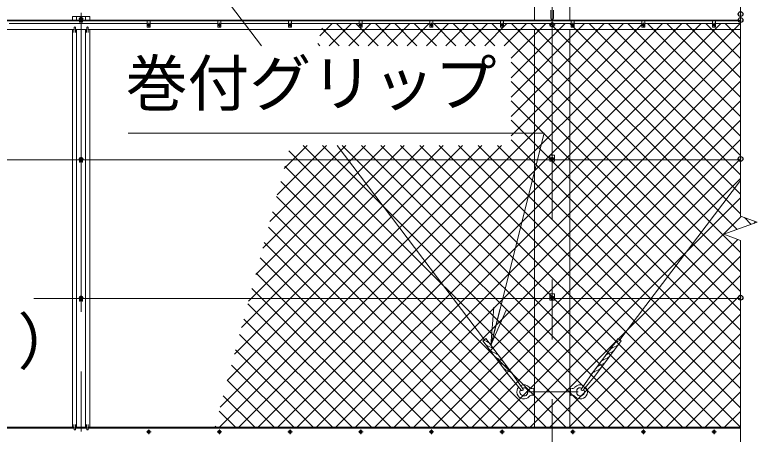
# Model space of a CAD drawing. Units: millimetres at full size; details may follow other scales. Extents: x -16800 to 16800, y -11880 to 11880.
# Drawn here: x -3951 to -800, y -1672 to 109 of the extents above; entities that cross this region are included whole.
import ezdxf
from ezdxf.enums import TextEntityAlignment as Align

# ---------------------------------------------------------------- set-up
doc = ezdxf.new("R2010")
doc.units = ezdxf.units.MM
doc.header["$LTSCALE"] = 40
doc.header["$PDMODE"] = 32
doc.header["$PDSIZE"] = 20
doc.linetypes.add('USER1', pattern=[50.8, 31.75, -6.35, 6.35, -6.35])
for name, color, linetype, lineweight in [('0-0_D-STR1', 1, 'Continuous', 18), ('0-1_D-BMK', 2, 'USER1', 13), ('0-2_D-STR3', 3, 'Continuous', 13), ('0-6_D-STR-DIM', 7, 'Continuous', 13), ('0-7_0', 7, 'Continuous', 18), ('0-9_D-STR-TXT', 7, 'Continuous', 13), ('0-A_D-STR2', 7, 'Continuous', 13)]:
    doc.layers.add(name, color=color, linetype=linetype, lineweight=lineweight)
doc.layers.add('0-8_Defpoints', color=253, linetype='Continuous')
doc.styles.add('ＭＳ ゴシック', font='')
doc.styles.get('ＭＳ ゴシック').set_extended_font_data('MS Gothic')

# ---------------------------------------------------------------- blocks, each defined once
blk = doc.blocks.new('_Open')
at = {"layer": '0-7_0'}
blk.add_line((-40, 6.67), (0, 0), dxfattribs=at)
blk.add_lwpolyline([(-40, -6.67), (0, 0), (-40, 0)], dxfattribs=at)

msp = doc.modelspace()

# ---------------------------------------------------------------- linework, layer by layer
at = {"layer": '0-0_D-STR1'}
for p, q in [((-1595.08, 87.52), (-1595.08, 6357.52)), ((-3689.08, 87.52), (-3689.08, 102.52)), ((-3651.08, 87.52), (-3651.08, 102.52)), ((-3633.58, 87.52), (-3633.58, 102.52)), ((-13745.08, 87.52), (-870.08, 87.52)), ((-13745.08, 83.52), (-870.08, 83.52)), ((-5639.79, 47.52), (-3700.37, 47.52)), ((-3706.58, -1642.48), (-3706.58, 47.52)), ((-3700.08, 55.9), (-3700.83, 34.4)), ((-3694.08, 55.9), (-3693.33, 34.4)), ((-3693.79, 47.52), (-3646.37, 47.52)), ((-3689.08, -1642.48), (-3689.08, 47.52)), ((-3651.08, -1642.48), (-3651.08, 47.52)), ((-3646.08, 55.9), (-3646.83, 34.4)), ((-3640.08, 55.9), (-3639.33, 34.4)), ((-3639.79, 47.52), (-870.08, 47.52)), ((-3633.58, -1642.48), (-3633.58, 47.52)), ((-1745.08, 47.52), (-1745.08, -1642.48)), ((-1595.08, -1642.48), (-1595.08, 47.52)), ((-3700.08, -1652.14), (-3700.83, -1630.64)), ((-3694.08, -1652.14), (-3693.33, -1630.64)), ((-3646.08, -1652.14), (-3646.83, -1630.64)), ((-3640.08, -1652.14), (-3639.33, -1630.64)), ((-5639.75, -1642.48), (-3700.42, -1642.48)), ((-3693.75, -1642.48), (-3646.42, -1642.48)), ((-3639.75, -1642.48), (-870.08, -1642.48))]:
    msp.add_line(p, q, dxfattribs=at)
for points in [[(-1595.08, 6357.52), (-1745.08, 6357.52), (-1745.08, 87.52)], [(-3706.58, 87.52), (-3706.58, 102.52), (-3633.58, 102.52)]]:
    msp.add_lwpolyline(points, dxfattribs=at)
for centre, start, end in [((-3697.08, 54.65), 22.61986, 157.38014), ((-3643.08, 54.65), 22.61986, 157.38014), ((-3697.08, -1650.89), 202.61986, 337.38014), ((-3643.08, -1650.89), 202.61986, 337.38014)]:
    msp.add_arc(centre, 3.25, start, end, dxfattribs=at)
at = {"layer": '0-1_D-BMK'}
for p, q in [((-1670.08, -2793.48), (-1670.08, 6408.52)), ((-3670.08, 117.52), (-3670.08, -1982.48)), ((-3660.08, 92.02), (-3680.08, 92.02)), ((-3390.02, 67.52), (-3375.14, 67.52)), ((-3382.58, 74.96), (-3382.58, 60.08)), ((-3090.02, 67.52), (-3075.14, 67.52)), ((-3082.58, 74.96), (-3082.58, 60.08)), ((-2790.02, 67.52), (-2775.14, 67.52)), ((-2782.58, 74.96), (-2782.58, 60.08)), ((-2490.02, 67.52), (-2475.14, 67.52)), ((-2482.58, 74.96), (-2482.58, 60.08)), ((-2190.02, 67.52), (-2175.14, 67.52)), ((-2182.58, 74.96), (-2182.58, 60.08)), ((-1890.02, 67.52), (-1875.14, 67.52)), ((-1882.58, 74.96), (-1882.58, 60.08)), ((-1657.33, 67.52), (-1682.83, 67.52)), ((-1590.02, 67.52), (-1575.14, 67.52)), ((-1582.58, 74.96), (-1582.58, 60.08)), ((-1290.02, 67.52), (-1275.14, 67.52)), ((-1282.58, 74.96), (-1282.58, 60.08)), ((-990.02, 67.52), (-975.14, 67.52)), ((-982.58, 74.96), (-982.58, 60.08)), ((-3660.08, -502.48), (-3680.08, -502.48)), ((-1680.08, -502.48), (-1660.08, -502.48)), ((-3660.08, -1092.48), (-3680.08, -1092.48)), ((-1680.08, -1092.48), (-1660.08, -1092.48)), ((-1780.08, -1492.48), (-1560.08, -1492.48)), ((-3372.91, -1662.48), (-3392.25, -1662.48)), ((-3382.58, -1652.81), (-3382.58, -1672.15)), ((-3072.91, -1662.48), (-3092.25, -1662.48)), ((-3082.58, -1652.81), (-3082.58, -1672.15)), ((-2772.91, -1662.48), (-2792.25, -1662.48)), ((-2782.58, -1652.81), (-2782.58, -1672.15)), ((-2472.91, -1662.48), (-2492.25, -1662.48)), ((-2482.58, -1652.81), (-2482.58, -1672.15)), ((-2172.91, -1662.48), (-2192.25, -1662.48)), ((-2182.58, -1652.81), (-2182.58, -1672.15)), ((-1872.91, -1662.48), (-1892.25, -1662.48)), ((-1882.58, -1652.81), (-1882.58, -1672.15)), ((-1572.91, -1662.48), (-1592.25, -1662.48)), ((-1582.58, -1652.81), (-1582.58, -1672.15)), ((-1272.91, -1662.48), (-1292.25, -1662.48)), ((-1282.58, -1652.81), (-1282.58, -1672.15)), ((-972.91, -1662.48), (-992.25, -1662.48)), ((-982.58, -1652.81), (-982.58, -1672.15))]:
    msp.add_line(p, q, dxfattribs=at)
at = {"layer": '0-2_D-STR3'}
for p, q in [((-7063.93, 5465.83), (-2904.68, -21.65)), ((-1676.08, 129.52), (-1676.08, 95.52)), ((-1664.08, 129.52), (-1664.08, 95.52)), ((-3670.08, 99.53), (-3676.58, 95.77)), ((-3676.58, 95.77), (-3676.58, 88.27)), ((-3663.58, 95.77), (-3670.08, 99.53)), ((-3663.58, 88.27), (-3663.58, 95.77)), ((-3976.08, 72.52), (-3389.08, 72.52)), ((-3676.58, 88.27), (-3670.08, 84.52)), ((-3676.33, 88.12), (-3676.33, 78.02)), ((-3676.33, 78.02), (-3674.33, 78.02)), ((-3674.33, 86.97), (-3674.33, 78.02)), ((-3670.08, 84.52), (-3663.58, 88.27)), ((-3665.83, 86.97), (-3665.83, 78.02)), ((-3665.83, 78.02), (-3663.83, 78.02)), ((-3663.83, 88.12), (-3663.83, 78.02)), ((-3389.08, 83.52), (-3389.08, 57.52)), ((-3376.08, 83.52), (-3389.08, 83.52)), ((-3376.08, 83.52), (-3376.08, 57.52)), ((-3376.08, 72.52), (-3089.08, 72.52)), ((-3089.08, 83.52), (-3089.08, 57.52)), ((-3076.08, 83.52), (-3089.08, 83.52)), ((-3076.08, 83.52), (-3076.08, 57.52)), ((-3076.08, 72.52), (-2789.08, 72.52)), ((-2789.08, 83.52), (-2789.08, 57.52)), ((-2776.08, 83.52), (-2789.08, 83.52)), ((-2776.08, 83.52), (-2776.08, 57.52)), ((-2776.08, 72.52), (-2489.08, 72.52)), ((-2489.08, 83.52), (-2489.08, 57.52)), ((-2476.08, 83.52), (-2489.08, 83.52)), ((-2476.08, 83.52), (-2476.08, 57.52)), ((-2476.08, 72.52), (-2189.08, 72.52)), ((-2189.08, 83.52), (-2189.08, 57.52)), ((-2176.08, 83.52), (-2189.08, 83.52)), ((-2176.08, 83.52), (-2176.08, 57.52)), ((-2176.08, 72.52), (-1889.08, 72.52)), ((-1889.08, 83.52), (-1889.08, 57.52)), ((-1876.08, 83.52), (-1889.08, 83.52)), ((-1876.08, 83.52), (-1876.08, 57.52)), ((-1876.08, 72.52), (-1589.08, 72.52)), ((-1678.58, 72.43), (-1670.08, 77.34)), ((-1678.58, 62.61), (-1678.58, 72.43)), ((-1589.08, 83.52), (-1589.08, 57.52)), ((-1576.08, 83.52), (-1589.08, 83.52)), ((-1576.08, 83.52), (-1576.08, 57.52)), ((-1576.08, 72.52), (-1289.08, 72.52)), ((-1289.08, 83.52), (-1289.08, 57.52)), ((-1276.08, 83.52), (-1289.08, 83.52)), ((-1276.08, 83.52), (-1276.08, 57.52)), ((-1276.08, 72.52), (-989.08, 72.52)), ((-989.08, 83.52), (-989.08, 57.52)), ((-976.08, 83.52), (-989.08, 83.52)), ((-976.08, 83.52), (-976.08, 57.52)), ((-976.08, 72.52), (-870.08, 72.52)), ((-3376.08, 57.52), (-3389.08, 57.52)), ((-3076.08, 57.52), (-3089.08, 57.52)), ((-2776.08, 57.52), (-2789.08, 57.52)), ((-2476.08, 57.52), (-2489.08, 57.52)), ((-2176.08, 57.52), (-2189.08, 57.52)), ((-1876.08, 57.52), (-1889.08, 57.52)), ((-1670.08, 57.71), (-1678.58, 62.61)), ((-1661.58, 62.61), (-1670.08, 57.71)), ((-1576.08, 57.52), (-1589.08, 57.52)), ((-1276.08, 57.52), (-1289.08, 57.52)), ((-976.08, 57.52), (-989.08, 57.52)), ((-2583.05, -446), (-1957.66, -1271.1)), ((-1660.58, -486.48), (-1679.58, -486.48)), ((-1679.58, -486.48), (-1679.58, -512.48)), ((-1676.58, -498.73), (-1670.08, -494.97)), ((-1676.58, -506.23), (-1676.58, -498.73)), ((-1670.08, -494.97), (-1663.58, -498.73)), ((-1663.58, -498.73), (-1663.58, -506.23)), ((-1660.58, -486.48), (-1660.58, -512.48)), ((-873.22, -506.48), (-13652.88, -506.48)), ((-3676.33, -506.38), (-3676.33, -516.48)), ((-3676.33, -516.48), (-3674.33, -516.48)), ((-3674.33, -507.53), (-3674.33, -516.48)), ((-3665.83, -507.53), (-3665.83, -516.48)), ((-3665.83, -516.48), (-3663.83, -516.48)), ((-3663.83, -506.38), (-3663.83, -516.48)), ((-1660.58, -512.48), (-1679.58, -512.48)), ((-1670.08, -509.98), (-1676.58, -506.23)), ((-1663.58, -506.23), (-1670.08, -509.98)), ((-1382.51, -1271.1), (-870.08, -595.04)), ((-873.22, -1096.48), (-3870.08, -1096.48)), ((-3670.08, -1084.97), (-3676.58, -1088.73)), ((-3676.58, -1088.73), (-3676.58, -1096.23)), ((-3676.58, -1096.23), (-3670.08, -1099.98)), ((-3676.33, -1096.38), (-3676.33, -1106.48)), ((-3674.33, -1097.53), (-3674.33, -1106.48)), ((-3663.58, -1088.73), (-3670.08, -1084.97)), ((-3670.08, -1099.98), (-3663.58, -1096.23)), ((-3665.83, -1097.53), (-3665.83, -1106.48)), ((-3663.83, -1096.38), (-3663.83, -1106.48)), ((-3663.58, -1096.23), (-3663.58, -1088.73)), ((-1660.58, -1076.48), (-1679.58, -1076.48)), ((-1679.58, -1076.48), (-1679.58, -1102.48)), ((-1660.58, -1102.48), (-1679.58, -1102.48)), ((-1676.58, -1088.73), (-1670.08, -1084.97)), ((-1676.58, -1096.23), (-1676.58, -1088.73)), ((-1670.08, -1099.98), (-1676.58, -1096.23)), ((-1670.08, -1084.97), (-1663.58, -1088.73)), ((-1663.58, -1096.23), (-1670.08, -1099.98)), ((-1663.58, -1088.73), (-1663.58, -1096.23)), ((-1660.58, -1076.48), (-1660.58, -1102.48)), ((-3676.33, -1106.48), (-3674.33, -1106.48)), ((-3665.83, -1106.48), (-3663.83, -1106.48)), ((-1855.13, -1419.61), (-1963.86, -1276.16)), ((-1947.06, -1279.05), (-1960.55, -1273.37)), ((-1842.38, -1409.94), (-1951.11, -1266.49)), ((-1497.78, -1409.94), (-1389.05, -1266.49)), ((-1485.03, -1419.61), (-1376.3, -1276.16)), ((-1393.11, -1279.05), (-1379.61, -1273.37)), ((-1927.73, -1304.56), (-1941.78, -1298.63)), ((-1412.44, -1304.56), (-1398.38, -1298.63)), ((-1908.4, -1330.06), (-1922.45, -1324.14)), ((-1889.07, -1355.56), (-1903.12, -1349.64)), ((-1451.1, -1355.56), (-1437.04, -1349.64)), ((-1431.77, -1330.06), (-1417.71, -1324.14)), ((-1869.74, -1381.06), (-1883.8, -1375.14)), ((-1470.43, -1381.06), (-1456.37, -1375.14)), ((-1850.41, -1406.56), (-1864.47, -1400.64)), ((-1842.38, -1409.94), (-1794.13, -1479.4)), ((-1497.78, -1409.94), (-1546.03, -1479.4)), ((-1489.76, -1406.56), (-1475.7, -1400.64)), ((-1855.13, -1419.61), (-1801.3, -1484.84)), ((-1485.03, -1419.61), (-1538.86, -1484.84)), ((-1747.86, -1477.48), (-1755.41, -1477.97)), ((-1747.86, -1477.48), (-1747.86, -1507.48)), ((-1592.3, -1477.48), (-1592.3, -1507.48)), ((-1592.3, -1477.48), (-1584.75, -1477.97)), ((-1774.3, -1484.48), (-1774.3, -1500.48)), ((-1747.86, -1507.48), (-1755.41, -1506.99)), ((-1747.86, -1484.48), (-1745.08, -1484.48)), ((-1747.86, -1500.48), (-1745.08, -1500.48)), ((-1595.08, -1484.48), (-1592.3, -1484.48)), ((-1595.08, -1500.48), (-1592.3, -1500.48)), ((-1592.3, -1507.48), (-1584.75, -1506.99)), ((-1565.86, -1484.48), (-1565.86, -1500.48)), ((-5639.92, -1647.48), (-3700.25, -1647.48)), ((-3693.92, -1647.48), (-3646.25, -1647.48)), ((-3639.92, -1647.48), (-870.08, -1647.48))]:
    msp.add_line(p, q, dxfattribs=at)
for points in [[(-3382.58, 73.27), (-3387.56, 70.4), (-3387.56, 64.65), (-3382.58, 61.77), (-3377.6, 64.65), (-3377.6, 70.4)], [(-3082.58, 73.27), (-3087.56, 70.4), (-3087.56, 64.65), (-3082.58, 61.77), (-3077.6, 64.65), (-3077.6, 70.4)], [(-2782.58, 73.27), (-2787.56, 70.4), (-2787.56, 64.65), (-2782.58, 61.77), (-2777.6, 64.65), (-2777.6, 70.4)], [(-2482.58, 73.27), (-2487.56, 70.4), (-2487.56, 64.65), (-2482.58, 61.77), (-2477.6, 64.65), (-2477.6, 70.4)], [(-2182.58, 73.27), (-2187.56, 70.4), (-2187.56, 64.65), (-2182.58, 61.77), (-2177.6, 64.65), (-2177.6, 70.4)], [(-1882.58, 73.27), (-1887.56, 70.4), (-1887.56, 64.65), (-1882.58, 61.77), (-1877.6, 64.65), (-1877.6, 70.4)], [(-1582.58, 73.27), (-1587.56, 70.4), (-1587.56, 64.65), (-1582.58, 61.77), (-1577.6, 64.65), (-1577.6, 70.4)], [(-1282.58, 73.27), (-1287.56, 70.4), (-1287.56, 64.65), (-1282.58, 61.77), (-1277.6, 64.65), (-1277.6, 70.4)], [(-982.58, 73.27), (-987.56, 70.4), (-987.56, 64.65), (-982.58, 61.77), (-977.6, 64.65), (-977.6, 70.4)], [(-3663.58, -498.73), (-3670.08, -494.97), (-3676.58, -498.73), (-3676.58, -506.23), (-3670.08, -509.98), (-3663.58, -506.23)], [(-3382.58, -1656.73), (-3387.56, -1659.6), (-3387.56, -1665.35), (-3382.58, -1668.23), (-3377.6, -1665.35), (-3377.6, -1659.6)], [(-3082.58, -1656.73), (-3087.56, -1659.6), (-3087.56, -1665.35), (-3082.58, -1668.23), (-3077.6, -1665.35), (-3077.6, -1659.6)], [(-2782.58, -1656.73), (-2787.56, -1659.6), (-2787.56, -1665.35), (-2782.58, -1668.23), (-2777.6, -1665.35), (-2777.6, -1659.6)], [(-2482.58, -1656.73), (-2487.56, -1659.6), (-2487.56, -1665.35), (-2482.58, -1668.23), (-2477.6, -1665.35), (-2477.6, -1659.6)], [(-2182.58, -1656.73), (-2187.56, -1659.6), (-2187.56, -1665.35), (-2182.58, -1668.23), (-2177.6, -1665.35), (-2177.6, -1659.6)], [(-1882.58, -1656.73), (-1887.56, -1659.6), (-1887.56, -1665.35), (-1882.58, -1668.23), (-1877.6, -1665.35), (-1877.6, -1659.6)], [(-1582.58, -1656.73), (-1587.56, -1659.6), (-1587.56, -1665.35), (-1582.58, -1668.23), (-1577.6, -1665.35), (-1577.6, -1659.6)], [(-1282.58, -1656.73), (-1287.56, -1659.6), (-1287.56, -1665.35), (-1282.58, -1668.23), (-1277.6, -1665.35), (-1277.6, -1659.6)], [(-982.58, -1656.73), (-987.56, -1659.6), (-987.56, -1665.35), (-982.58, -1668.23), (-977.6, -1665.35), (-977.6, -1659.6)]]:
    msp.add_lwpolyline(points, close=True, dxfattribs=at)
msp.add_lwpolyline([(-1670.08, 77.34), (-1661.58, 72.43), (-1661.58, 62.61)], dxfattribs=at)
for centre, radius in [((-3670.08, 92.02), 6.25), ((-3382.58, 67.52), 4.98), ((-3082.58, 67.52), 4.98), ((-2782.58, 67.52), 4.98), ((-2482.58, 67.52), 4.98), ((-2182.58, 67.52), 4.98), ((-1882.58, 67.52), 4.98), ((-1670.08, 67.52), 8.25), ((-1582.58, 67.52), 4.98), ((-1282.58, 67.52), 4.98), ((-982.58, 67.52), 4.98), ((-3670.08, -502.48), 6.25), ((-1670.08, -502.48), 6.25), ((-3670.08, -1092.48), 6.25), ((-1670.08, -1092.48), 6.25), ((-3382.58, -1662.48), 6.5), ((-3382.58, -1662.48), 4.98), ((-3082.58, -1662.48), 6.5), ((-3082.58, -1662.48), 4.98), ((-2782.58, -1662.48), 6.5), ((-2782.58, -1662.48), 4.98), ((-2482.58, -1662.48), 6.5), ((-2482.58, -1662.48), 4.98), ((-2182.58, -1662.48), 6.5), ((-2182.58, -1662.48), 4.98), ((-1882.58, -1662.48), 6.5), ((-1882.58, -1662.48), 4.98), ((-1582.58, -1662.48), 6.5), ((-1582.58, -1662.48), 4.98), ((-1282.58, -1662.48), 6.5), ((-1282.58, -1662.48), 4.98), ((-982.58, -1662.48), 6.5), ((-982.58, -1662.48), 4.98)]:
    msp.add_circle(centre, radius, dxfattribs=at)
for centre, radius, start, end in [((-1670.08, 95.52), 6, 180, 0), ((-1889.36, -1361.21), 113.07, 123.10368, 131.21754), ((-1930.14, -1270.99), 30, 217.16068, 247.16077), ((-1958.7, -1306.7), 30, 34.78995, 67.16076), ((-1381.47, -1306.7), 30, 112.83924, 145.21005), ((-1410.03, -1270.99), 30, 292.83923, 322.83932), ((-1450.81, -1361.21), 113.07, 48.78246, 56.89632), ((-1910.81, -1296.49), 30, 217.16068, 247.16077), ((-1939.37, -1332.2), 30, 34.78995, 67.16076), ((-1400.8, -1332.2), 30, 112.83924, 145.21005), ((-1429.36, -1296.49), 30, 292.83923, 322.83932), ((-1891.48, -1321.99), 30, 217.15949, 247.15931), ((-1920.04, -1357.71), 30, 34.78886, 67.16076), ((-1420.12, -1357.71), 30, 112.83924, 145.21114), ((-1448.69, -1321.99), 30, 292.84069, 322.84051), ((-1872.15, -1347.49), 30, 217.16068, 247.16077), ((-1900.71, -1383.21), 30, 34.78901, 67.16076), ((-1881.38, -1408.71), 30, 34.78995, 67.16076), ((-1458.78, -1408.71), 30, 112.83924, 145.21005), ((-1439.45, -1383.21), 30, 112.83924, 145.21099), ((-1468.01, -1347.49), 30, 292.83923, 322.83932), ((-1852.82, -1373), 30, 217.16068, 247.16077), ((-1862.05, -1434.21), 30, 34.78886, 67.15932), ((-1478.11, -1434.21), 30, 112.84068, 145.21114), ((-1487.34, -1373), 30, 292.83923, 322.83932), ((-1789.86, -1492.48), 30, 137.11433, 319.66701), ((-1789.86, -1492.48), 30, 40.33299, 117.20636), ((-1797.72, -1482.12), 4.5, 217.15866, 37.15866), ((-1789.86, -1492.48), 17.5, 27.20289, 111.71521), ((-1756.32, -1464), 14, 220.33299, 273.7314), ((-1583.84, -1464), 14, 266.2686, 319.66701), ((-1550.3, -1492.48), 30, 62.79364, 139.66701), ((-1550.3, -1492.48), 30, 220.33299, 42.88567), ((-1550.3, -1492.48), 17.5, 68.28479, 152.79711), ((-1542.45, -1482.12), 4.5, 142.84134, 322.84134), ((-1789.86, -1492.48), 17.5, 142.60549, 332.79711), ((-1756.32, -1520.96), 14, 86.2686, 139.66701), ((-1583.84, -1520.96), 14, 40.33299, 93.7314), ((-1550.3, -1492.48), 17.5, 207.20289, 37.39451)]:
    msp.add_arc(centre, radius, start, end, dxfattribs=at)
at = {"layer": '0-6_D-STR-DIM'}
for p, q in [((-870.08, -746.17), (-870.08, 3131.22)), ((-799.61, -771.83), (-870.08, -746.17)), ((-940.56, -823.13), (-799.61, -771.83)), ((-870.08, -848.78), (-940.56, -823.13)), ((-870.08, -1870.07), (-870.08, -848.78))]:
    msp.add_line(p, q, dxfattribs=at)
at = {"layer": '0-8_Defpoints'}
for p in [(-870.08, 112.52), (-870.08, 87.52), (-870.08, -502.48), (-870.08, -1092.48)]:
    msp.add_point(p, dxfattribs=at)
at = {"layer": '0-9_D-STR-TXT'}
msp.add_lwpolyline([(-3469.52, -392.71), (-1703.38, -392.71), (-1929.64, -1292.24)], dxfattribs=at)
at = {"layer": '0-A_D-STR2'}
for p, q in [((-3004.5, -1647.48), (-1284.5, 72.52)), ((-2922, -1647.48), (-1202, 72.52)), ((-2839.51, -1647.48), (-1119.51, 72.52)), ((-2757.01, -1647.48), (-1037.01, 72.52)), ((-2674.52, -1647.48), (-954.52, 72.52)), ((-2656.86, 20.1), (-2604.44, 72.52)), ((-2616.12, -21.65), (-2521.95, 72.52)), ((-2592.02, -1647.48), (-872.02, 72.52)), ((-2491.36, -21.65), (-2585.54, 72.52)), ((-2533.62, -21.65), (-2439.45, 72.52)), ((-2408.87, -21.65), (-2503.04, 72.52)), ((-2451.13, -21.65), (-2356.95, 72.52)), ((-2326.37, -21.65), (-2420.54, 72.52)), ((-2368.63, -21.65), (-2274.46, 72.52)), ((-2243.88, -21.65), (-2338.05, 72.52)), ((-2286.13, -21.65), (-2191.96, 72.52)), ((-2161.38, -21.65), (-2255.55, 72.52)), ((-2203.64, -21.65), (-2109.47, 72.52)), ((-2078.88, -21.65), (-2173.06, 72.52)), ((-2121.14, -21.65), (-2026.97, 72.52)), ((-1996.39, -21.65), (-2090.56, 72.52)), ((-2038.65, -21.65), (-1944.47, 72.52)), ((-1913.89, -21.65), (-2008.06, 72.52)), ((-1956.15, -21.65), (-1861.98, 72.52)), ((-870.08, -982.96), (-1925.57, 72.52)), ((-1873.65, -21.65), (-1779.48, 72.52)), ((-1844.53, -75.02), (-1696.98, 72.52)), ((-1844.53, -157.52), (-1614.49, 72.52)), ((-1844.53, -240.02), (-1531.99, 72.52)), ((-1844.53, -322.51), (-1449.49, 72.52)), ((-1844.53, -405.01), (-1367, 72.52)), ((-870.08, -900.47), (-1843.07, 72.52)), ((-885.11, -802.95), (-1760.57, 72.52)), ((-870.08, -735.47), (-1678.08, 72.52)), ((-870.08, -652.98), (-1595.58, 72.52)), ((-870.08, -570.48), (-1513.08, 72.52)), ((-870.08, -487.98), (-1430.59, 72.52)), ((-870.08, -405.49), (-1348.09, 72.52)), ((-870.08, -322.99), (-1265.6, 72.52)), ((-870.08, -240.49), (-1183.1, 72.52)), ((-870.08, -158), (-1100.6, 72.52)), ((-870.08, -75.5), (-1018.11, 72.52)), ((-870.08, 6.99), (-935.61, 72.52)), ((-2573.86, -21.65), (-2648.15, 52.63)), ((-2656.36, -21.65), (-2665.58, -12.43)), ((-2509.52, -1647.48), (-870.08, -8.04)), ((-2427.03, -1647.48), (-870.08, -90.53)), ((-870.08, -1065.46), (-1844.53, -91.01)), ((-2344.53, -1647.48), (-870.08, -173.03)), ((-870.08, -1147.96), (-1844.53, -173.51)), ((-2262.03, -1647.48), (-870.08, -255.53)), ((-870.08, -1230.45), (-1844.53, -256.01)), ((-2179.54, -1647.48), (-870.08, -338.02)), ((-870.08, -1312.95), (-1844.53, -338.5)), ((-2097.04, -1647.48), (-870.08, -420.52)), ((-870.08, -1395.44), (-1844.53, -421)), ((-3087, -1647.48), (-1885.52, -446)), ((-3079.6, -1557.59), (-1968.01, -446)), ((-3049.41, -1444.9), (-2050.51, -446)), ((-3019.21, -1332.2), (-2133.01, -446)), ((-2989.02, -1219.51), (-2215.5, -446)), ((-2958.82, -1106.82), (-2298, -446)), ((-2928.63, -994.13), (-2380.49, -446)), ((-2898.43, -881.44), (-2462.99, -446)), ((-2868.23, -768.74), (-2545.49, -446)), ((-2838.04, -656.05), (-2627.98, -446)), ((-2807.84, -543.36), (-2710.48, -446)), ((-1608, -1647.48), (-2787.61, -467.87)), ((-1525.51, -1647.48), (-2726.99, -446)), ((-1443.01, -1647.48), (-2644.49, -446)), ((-1360.52, -1647.48), (-2562, -446)), ((-1278.02, -1647.48), (-2479.5, -446)), ((-1195.52, -1647.48), (-2397, -446)), ((-1113.03, -1647.48), (-2314.51, -446)), ((-1030.53, -1647.48), (-2232.01, -446)), ((-948.03, -1647.48), (-2149.51, -446)), ((-870.08, -1642.93), (-2067.02, -446)), ((-870.08, -1560.44), (-1984.52, -446)), ((-870.08, -1477.94), (-1902.03, -446)), ((-2014.54, -1647.48), (-870.08, -503.02)), ((-1690.5, -1647.48), (-2805.05, -532.93)), ((-1773, -1647.48), (-2822.48, -597.99)), ((-1932.05, -1647.48), (-870.08, -585.51)), ((-1855.49, -1647.48), (-2839.92, -663.06)), ((-1849.55, -1647.48), (-870.08, -668.01)), ((-1937.99, -1647.48), (-2857.35, -728.12)), ((-1767.06, -1647.48), (-866.91, -747.33)), ((-824.62, -780.93), (-853.26, -752.3)), ((-814.23, -777.15), (-806.43, -769.34)), ((-2020.49, -1647.48), (-2874.78, -793.18)), ((-1684.56, -1647.48), (-881.65, -844.57)), ((-2102.98, -1647.48), (-2892.22, -858.25)), ((-2185.48, -1647.48), (-2909.65, -923.31)), ((-1602.06, -1647.48), (-870.08, -915.5)), ((-2267.98, -1647.48), (-2927.08, -988.37)), ((-1519.57, -1647.48), (-870.08, -997.99)), ((-2350.47, -1647.48), (-2944.52, -1053.43)), ((-1437.07, -1647.48), (-870.08, -1080.49)), ((-2432.97, -1647.48), (-2961.95, -1118.5)), ((-1354.57, -1647.48), (-870.08, -1162.99)), ((-2515.46, -1647.48), (-2979.38, -1183.56)), ((-2597.96, -1647.48), (-2996.82, -1248.62)), ((-1272.08, -1647.48), (-870.08, -1245.48)), ((-2680.46, -1647.48), (-3014.25, -1313.69)), ((-1189.58, -1647.48), (-870.08, -1327.98)), ((-2762.95, -1647.48), (-3031.68, -1378.75)), ((-1107.08, -1647.48), (-870.08, -1410.48)), ((-2845.45, -1647.48), (-3049.12, -1443.81)), ((-2927.95, -1647.48), (-3066.55, -1508.87)), ((-1024.59, -1647.48), (-870.08, -1492.97)), ((-3010.44, -1647.48), (-3083.99, -1573.94)), ((-942.09, -1647.48), (-870.08, -1575.47)), ((-3092.94, -1647.48), (-3101.42, -1639))]:
    msp.add_line(p, q, dxfattribs=at)

# ---------------------------------------------------------------- block references
at = {"layer": '0-9_D-STR-TXT', "xscale": 4, "yscale": 4, "rotation": 255.88146}
msp.add_blockref('_Open', (-1930.13, -1294.18), dxfattribs=at)

# ---------------------------------------------------------------- texts
at = {"layer": '0-9_D-STR-TXT', "style": 'ＭＳ ゴシック'}
for s, p in [('巻付グリップ', (-3480.68, -334.75)), ('（\u3000\u3000   \u3000\u3000）', (-5644.7, -1432.14))]:
    msp.add_text(s, height=192.4, dxfattribs=at).set_placement(p, align=Align.BOTTOM_LEFT)

doc.saveas('drawing.dxf')
